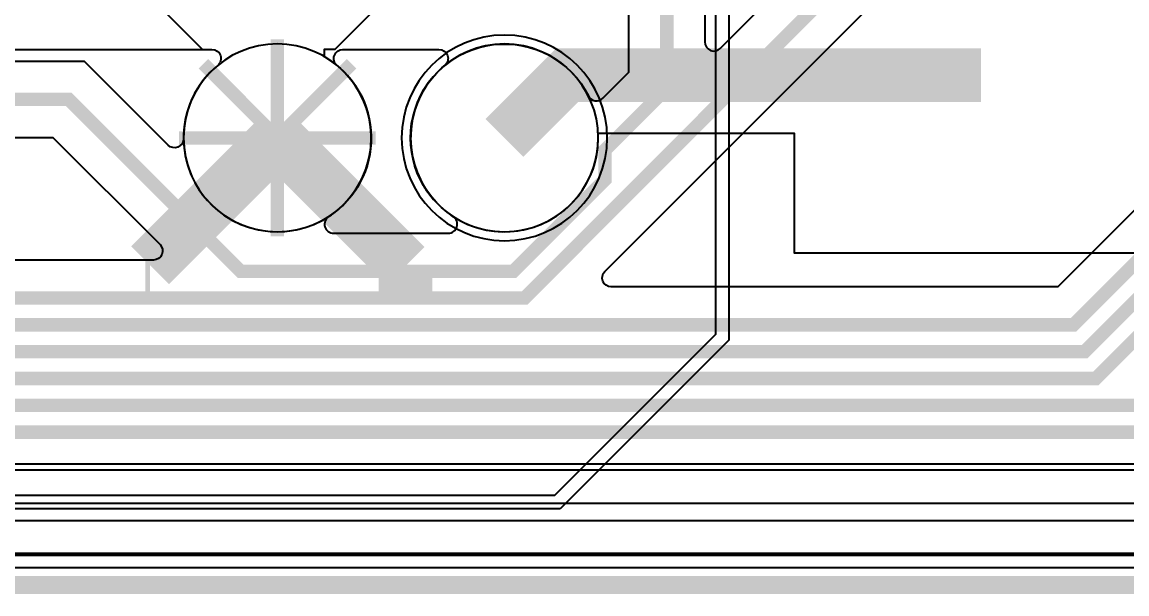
# Model space of a CAD drawing. Extents: x -21 to 213, y -21 to 140.
# Drawn here: x 157.14 to 169.5, y -0.1 to 6.3 of the extents above; entities that cross this region are included whole.
import ezdxf

# ---------------------------------------------------------------- set-up
doc = ezdxf.new("R2010")
doc.units = 0
for name, color, linetype in [('BOARD_GEOMETRY_OUTLINE', 1, 'CONTINUOUS'), ('ETCH_BOTTOM', 7, 'CONTINUOUS'), ('ETCH_GND', 3, 'CONTINUOUS'), ('ETCH_INT1', 4, 'CONTINUOUS'), ('ETCH_INT2', 5, 'CONTINUOUS'), ('ETCH_PWR', 6, 'CONTINUOUS'), ('ETCH_TOP', 2, 'CONTINUOUS')]:
    doc.layers.add(name, color=color, linetype=linetype)

msp = doc.modelspace()

# ---------------------------------------------------------------- linework, layer by layer
at = {"layer": 'BOARD_GEOMETRY_OUTLINE', "const_width": 0.2}
msp.add_lwpolyline([(0, 0), (0, 118), (190, 118), (190, 0)], close=True, dxfattribs=at)
at = {"layer": 'ETCH_BOTTOM'}
msp.add_lwpolyline([(0.786, 0.193), (0.786, 117.261), (189.69, 117.261), (189.69, 2.76), (188.85, 2.76), (186.283, 0.193)], close=True, dxfattribs=at)
msp.add_lwpolyline([(162.54, 6.1501, 1), (162.54, 3.8499, 1)], format="xyb", close=True, dxfattribs=at)
at = {"layer": 'ETCH_GND'}
msp.add_lwpolyline([(189.5, 0.35), (0.1, 0.35), (0.1, 117.55), (189.5, 117.55)], close=True, dxfattribs=at)
at = {"layer": 'ETCH_GND', "const_width": 0.15}
for points in [[(160, 5), (160, 6.1008)], [(159.1708, 5.8292), (160, 5)], [(160, 5), (160.8292, 5.8292)], [(158.8992, 5), (160, 5)], [(159.1708, 4.1708), (160, 5)], [(160, 5), (160.8292, 4.1708)], [(160, 5), (161.1008, 5)], [(160, 3.8992), (160, 5)]]:
    msp.add_lwpolyline(points, dxfattribs=at)
at = {"layer": 'ETCH_GND'}
for points in [[(161.0501, 5, 1), (158.9499, 5, 1)], [(163.5901, 5, 1), (161.4899, 5, 1)]]:
    msp.add_lwpolyline(points, format="xyb", close=True, dxfattribs=at)
at = {"layer": 'ETCH_INT1'}
msp.add_lwpolyline([(0.416, 0.331), (0.416, 117.577), (189.747, 117.577), (189.747, 0.331)], close=True, dxfattribs=at)
for points in [[(119.657, 18.8061), (159.6848, 18.8061), (159.6915, 18.808, -0.136616), (160.3085, 18.808), (160.3152, 18.8061), (162.2248, 18.8061), (162.2315, 18.808, -0.136616), (162.8485, 18.808), (162.8552, 18.8061), (164.6972, 18.8061), (164.9311, 18.5722), (164.9311, 13.5378), (161.0813, 9.688), (161.0774, 9.6777, -0.21671), (160.4049, 9.0036), (160.4041, 9.0033), (160.3538, 8.9825), (160.3879, 8.9001), (164.8122, 8.9001), (165.0501, 8.6622), (165.0501, 2.7378), (163.1622, 0.8499), (23.6878, 0.8499)], [(133.5568, 4.5698, 0.651821), (135.6612, 4.5698), (135.6746, 4.6), (141.6312, 4.6), (141.6461, 4.5761, 0.556014), (143.5999, 4.5761), (143.6148, 4.6), (144.1312, 4.6), (144.1461, 4.5761, 1.186745), (145.8409, 6.0815, -0.447332), (145.8325, 6.2325), (146.2869, 6.6869), (158.363, 6.6869), (160.4261, 8.75), (164.75, 8.75), (164.9, 8.6), (164.9, 2.8), (163.1, 1), (117.4016, 1, -0.646208)]]:
    msp.add_lwpolyline(points, format="xyb", dxfattribs=at)
msp.add_lwpolyline([(160, 6.0501, 1), (160, 3.9499, 1)], format="xyb", close=True, dxfattribs=at)
at = {"layer": 'ETCH_INT2'}
msp.add_lwpolyline([(189.382, 0.718), (0.944, 0.718), (0.944, 117.203), (189.382, 117.203)], close=True, dxfattribs=at)
at = {"layer": 'ETCH_INT2', "const_width": 0.15}
for points in [[(107.794, 9.799), (115.518, 2.075), (126.3763, 2.075), (126.7424, 1.7089), (173.1179, 1.7089), (182.122, 10.713), (182.122, 49.698), (178.77, 53.05)], [(107.718, 11.025), (116.368, 2.375), (126.5006, 2.375), (126.8667, 2.0089), (170.9812, 2.0089), (174.437, 5.4647), (174.437, 5.797), (181.057, 12.417), (181.057, 48.223), (178.77, 50.51)], [(107.718, 12.295), (117.005, 12.295), (126.9911, 2.3089), (169.1555, 2.3089), (180.5061, 13.6595), (180.5061, 43.6939), (178.77, 45.43)], [(178.77, 40.35), (177.33, 38.91), (177.33, 37.3542), (176.6858, 36.71), (175.13, 36.71), (169.64, 31.22), (169.64, 12.076), (164.357, 6.793), (164.357, 5.558), (163.665, 4.866), (163.665, 4.5339), (162.6401, 3.509), (159.586, 3.509), (157.665, 5.43), (156.817, 5.43), (155.839, 6.408), (142.1155, 6.408), (142.0325, 6.325), (135.687, 6.325), (124.637, 17.375), (108.931, 17.375)], [(107.693, 14.835), (115.3136, 14.835), (127.2397, 2.9089), (168.9069, 2.9089), (179.906, 13.908), (179.906, 22.9898), (178.8858, 24.01), (178.3142, 24.01), (177.67, 24.6542), (177.67, 24.92), (177.436, 25.154), (177.436, 33.936), (178.77, 35.27)], [(107.769, 13.565), (116.1593, 13.565), (127.1154, 2.6089), (169.0312, 2.6089), (180.2061, 13.7838), (180.2061, 23.6739), (178.77, 25.11)], [(178.77, 22.57), (177.67, 23.67), (175.27, 23.67), (173.6, 22), (173.6, 14.0446), (162.7643, 3.2089), (127.7883, 3.2089), (114.8922, 16.105), (109.057, 16.105)], [(158.8992, 5), (160, 5)], [(160, 5), (161.1008, 5)]]:
    msp.add_lwpolyline(points, dxfattribs=at)
at = {"layer": 'ETCH_INT2'}
for points in [[(182.5471, 49.8741), (182.5471, 10.5369), (182.2886, 10.2784, 0.854422), (182.4064, 10.1164, -6.343612), (180.8836, 8.5936, 0.854422), (180.7216, 8.7114), (173.294, 1.2838), (126.5663, 1.2838)], [(175.3061, 36.2849), (170.0651, 31.0439), (170.0651, 11.8999), (164.7821, 6.6169), (164.7821, 6.0727, 0.668179), (164.9552, 6.001), (173.1749, 14.2207), (173.1749, 22.1761), (175.0939, 24.0951), (175.5708, 24.0951, 0.727524), (175.6302, 24.2787, -1.011292), (176.8483, 25.9276, 0.619465), (177.0109, 26.0085), (177.0109, 26.7515, 0.619465), (176.8483, 26.8324, -2.00999), (176.8483, 28.4676, 0.619465), (177.0109, 28.5485), (177.0109, 29.2915, 0.619465), (176.8483, 29.3724, -2.00999), (176.8483, 31.0076, 0.619465), (177.0109, 31.0885), (177.0109, 31.8315, 0.619465)], [(179.2108, 13.814), (168.7308, 3.334), (163.7354, 3.334, -0.668179), (163.6637, 3.5071), (174.0251, 13.8685)], [(161.5501, 6.8979), (160.6421, 5.9899), (160.5235, 5.9899), (160.5235, 5.9108), (160.5477, 5.8959, -0.551187), (160.5736, 4.1204, 0.745881), (160.629, 3.9341), (161.911, 3.9341, 0.745881), (161.9664, 4.1204, -1.306811), (163.4791, 5.47, 0.512057), (163.6415, 5.4436), (163.9319, 5.7341), (163.9319, 6.9691)], [(146.6687, 5.8249, 1.877814), (148.5773, 5.8249, -0.60051), (148.6614, 5.9829), (149.0846, 5.9829, -0.60051), (149.1687, 5.8249, 1.877814), (151.0773, 5.8249, -0.60051), (151.1614, 5.9829), (155.6629, 5.9829), (156.6409, 5.0049), (157.4889, 5.0049), (158.6867, 3.8071, -0.668179), (158.615, 3.634), (127.9644, 3.634)]]:
    msp.add_lwpolyline(points, format="xyb", dxfattribs=at)
msp.add_lwpolyline([(158.9499, 4.9918, -0.671035), (158.7768, 4.9193), (157.8411, 5.8551), (157.0502, 5.8551, -0.566535), (157.0055, 5.9297), (157.0377, 5.9899), (159.2675, 5.9899, -0.703359), (159.332, 5.8103, 0.226028), (158.9499, 4.9918)], format="xyb", close=True, dxfattribs=at)
at = {"layer": 'ETCH_PWR'}
msp.add_lwpolyline([(0.25, 117.35), (188.75, 117.35), (188.75, 1.35), (117.5506, 1.35, -0.438438)], format="xyb", dxfattribs=at)
for points in [[(161.0501, 5, 1), (158.9499, 5, 1)], [(163.5901, 5, 1), (161.4899, 5, 1)]]:
    msp.add_lwpolyline(points, format="xyb", close=True, dxfattribs=at)
at = {"layer": 'ETCH_TOP'}
for points in [[(85.343, 117.203), (188.799, 117.203), (189.382, 116.62), (189.382, 1.495), (188.799, 0.912), (117.3047, 0.912, -0.726471)], [(123.0161, 9.3529), (155.7999, 9.3529), (159.1629, 5.9899), (159.2675, 5.9899, -0.703359), (159.332, 5.8103, 2.785101), (160.668, 5.8103, -0.703359), (160.7325, 5.9899), (161.8075, 5.9899, -0.703359), (161.872, 5.8103, 1.578988), (163.5901, 5.0021), (163.5901, 5.0529), (165.7829, 5.0529), (165.7829, 3.7129), (173.7631, 3.7129), (173.7631, 7.6931), (167.6909, 7.6931, -0.668179), (167.6192, 7.8662), (168.2829, 8.5299), (177.1321, 8.5299), (181.9931, 13.3909), (181.9931, 45.3481)]]:
    msp.add_lwpolyline(points, format="xyb", dxfattribs=at)
at = {"layer": 'ETCH_TOP', "const_width": 0.6}
for points in [[(162.54, 5), (163.243, 5.703), (167.873, 5.703)], [(158.575, 3.575), (160, 5)], [(161.433, 3.567), (160, 5)], [(158.522, 3.575), (158.575, 3.575)], [(161.433, 3.284), (161.433, 3.567)]]:
    msp.add_lwpolyline(points, dxfattribs=at)

doc.saveas('drawing.dxf')
